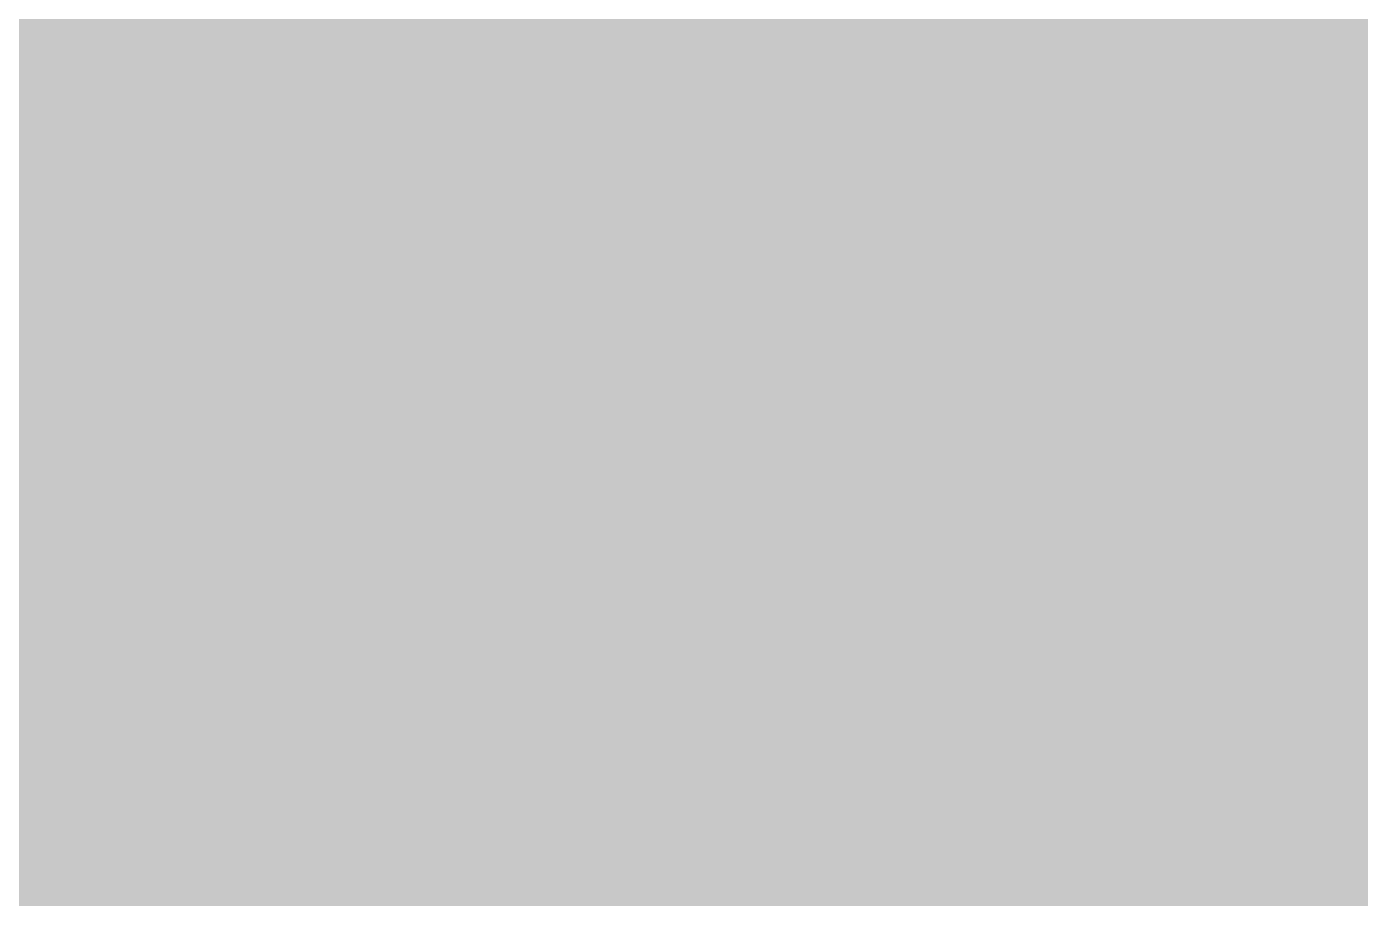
# Model space of a CAD drawing. Header units: millimetres. Extents: x -61 to 56, y -72 to 70.
# Drawn here: x 39.1252 to 39.1912, y -36.3814 to -36.3383 of the extents above; entities that cross this region are included whole.
import ezdxf

# ---------------------------------------------------------------- set-up
doc = ezdxf.new("R2010")
doc.units = ezdxf.units.MM
doc.header["$MEASUREMENT"] = 0
for name, color, linetype, true_color in [('02GND', 7, 'Continuous', 0x999966), ('03POWER', 7, 'Continuous', 0x008000), ('Bottom-Layer', 7, 'Continuous', 0x0000ff), ('Bottom-Silkscreen-Layer', 7, 'Continuous', 0x66cc33), ('Top-Layer', 7, 'Continuous', 0xff0000)]:
    doc.layers.add(name, color=color, linetype=linetype, true_color=true_color)

msp = doc.modelspace()

# ---------------------------------------------------------------- hatches: boundary and pattern name
at = {"layer": '02GND'}
msp.add_hatch(color=256, dxfattribs=at).paths.add_polyline_path([(-49.641958, 52.153259), (49.641958, 52.153259), (49.641958, -62.141984), (-49.641958, -62.141984)])
at = {"layer": '03POWER'}
msp.add_hatch(color=256, dxfattribs=at).paths.add_polyline_path([(48.498956, -56.041595), (48.581114, -56.34792), (48.805534, -56.572018), (49.111977, -56.653736), (49.418183, -56.571138), (49.641958, -56.346396), (49.641958, -62.141984), (44.192197, -62.141984), (44.392711, -61.956629), (44.492675, -61.702524), (44.4722, -61.430232), (45.189121, -61.703608), (45.949762, -61.80428), (46.713116, -61.726822), (47.43803, -61.475409), (48.085424, -61.063594), (48.620395, -60.513581), (49.014103, -59.855019), (49.245323, -59.123414), (49.30159, -58.358206), (49.179869, -57.600648), (48.886723, -56.891582), (48.437957, -56.269233), (47.857762, -55.767154), (47.177419, -55.412411), (46.433605, -55.224129), (45.66642, -55.212459), (44.917223, -55.37803), (44.226405, -55.711916), (43.631208, -56.196116), (43.16372, -56.804527), (42.849143, -57.504349), (42.704437, -58.257854), (42.737403, -59.024419), (42.946264, -59.762719), (43.319759, -60.432951), (43.837754, -60.998981), (-43.361778, -60.998981), (-43.620701, -61.056438), (-43.831019, -61.21802), (-43.95325, -61.453397), (-43.964449, -61.718382), (-43.862513, -61.963232), (-43.666579, -62.141984), (-49.641958, -62.141984), (-49.641958, -56.581913), (-49.433456, -56.797498), (-49.147571, -56.888166), (-48.852931, -56.83215), (-49.162228, -57.541189), (-49.298212, -58.302706), (-49.253431, -59.074972), (-49.03034, -59.815668), (-48.641162, -60.484205), (-48.107226, -61.043948), (-47.457789, -61.464223), (-46.72844, -61.722002), (-45.959145, -61.803157), (-45.192061, -61.703242), (-44.469224, -61.427732), (-43.830242, -60.991724), (-43.310132, -60.419111), (-42.937395, -59.74127), (-42.732456, -58.995348), (-42.706545, -58.222219), (-42.861082, -57.464249), (-43.1876, -56.762974), (-43.668204, -56.156822), (-44.27656, -55.679011), (-44.979329, -55.355722), (-45.738002, -55.204673), (-46.511004, -55.234139), (-47.255975, -55.442507), (-47.932094, -55.818358), (-48.502309, -56.341096), (-48.499795, -56.309148), (-48.498956, -56.277112), (-48.498956, 51.314963), (-19.402619, 51.314963), (-19.629487, 51.143735), (-19.754565, 50.888503), (-19.750888, 50.604294), (-19.619248, 50.352384), (-19.388026, 50.187083), (-19.657776, 49.977156), (-19.772914, 49.655322), (-19.697541, 49.321925), (-19.455158, 49.080917), (-19.68391, 48.858287), (-19.769484, 48.550767), (-19.688612, 48.241977), (-19.463285, 48.015881), (-19.154771, 47.93396), (-18.846961, 48.018489), (-18.623555, 48.246483), (-18.545299, 48.555947), (-18.633473, 48.862732), (-18.864101, 49.083418), (-18.62497, 49.324258), (-18.550889, 49.655467), (-18.664631, 49.975232), (-18.931232, 50.185259), (-18.69805, 50.349441), (-18.564558, 50.601452), (-18.55973, 50.886594), (-18.684613, 51.14298), (-18.912102, 51.314963), (48.425541, 51.314963), (48.498956, 51.241548)])
at = {"layer": 'Bottom-Layer'}
msp.add_hatch(color=256, dxfattribs=at).paths.add_polyline_path([(-49.641958, -62.141984), (-49.641958, 52.153259), (49.641958, 52.153259), (49.641958, -62.141984)])
at = {"layer": 'Top-Layer'}
msp.add_hatch(color=256, dxfattribs=at).paths.add_polyline_path([(-49.641958, -62.141984), (-49.641958, 52.153259), (49.641958, 52.153259), (49.641958, -62.141984)])

# ---------------------------------------------------------------- linework, layer by layer
at = {"layer": '02GND', "const_width": 0.0508}
msp.add_lwpolyline([(44.971882, -36.344937), (40.596057, -36.345933), (40.582953, -36.346764), (40.570059, -36.349237), (39.639656, -36.589339), (39.04948, -36.382778), (39.034614, -36.378781), (39.01932, -36.377018), (37.977924, -36.334554), (37.50186, -35.904773), (37.489767, -35.895373), (37.476425, -35.887848), (36.879425, -35.606847), (36.86506, -35.601342), (36.85004, -35.598012), (36.485038, -35.545013), (36.472371, -35.543957), (36.459669, -35.544453), (35.971668, -35.593452)], dxfattribs=at)
at = {"layer": '03POWER', "const_width": 0.0508}
msp.add_lwpolyline([(44.971882, -36.344937), (40.596057, -36.345933), (40.582953, -36.346764), (40.570059, -36.349237), (39.639656, -36.589339), (39.04948, -36.382778), (39.034614, -36.378781), (39.01932, -36.377018), (37.977924, -36.334554), (37.50186, -35.904773), (37.489767, -35.895373), (37.476425, -35.887848), (36.879425, -35.606847), (36.86506, -35.601342), (36.85004, -35.598012), (36.485038, -35.545013), (36.472371, -35.543957), (36.459669, -35.544453), (35.971668, -35.593452)], dxfattribs=at)
at = {"layer": 'Bottom-Layer'}
for points, const_width in [([(42.196559, -34.453424), (41.183813, -34.453424), (41.004742, -34.501406), (40.873654, -34.632494), (40.825672, -34.811565), (40.825672, -36.188578), (40.834888, -36.269303), (40.862063, -36.345873), (40.596057, -36.345933), (40.582953, -36.346764), (40.570059, -36.349237), (39.639656, -36.589339), (39.04948, -36.382778), (39.034614, -36.378781), (39.01932, -36.377018), (37.977924, -36.334554)], 0.0508), ([(39.184079, -36.150071), (38.700076, -36.150071)], 0.4)]:
    msp.add_lwpolyline(points, dxfattribs=dict(at, const_width=const_width))
at = {"layer": 'Bottom-Silkscreen-Layer', "const_width": 0.1524}
msp.add_lwpolyline([(40.273881, -36.417165), (38.988943, -36.417165)], dxfattribs=at)
msp.add_lwpolyline([(40.273881, -36.417165), (38.988943, -36.417165)], dxfattribs=at)
at = {"layer": 'Top-Layer', "const_width": 0.0508}
msp.add_lwpolyline([(44.971882, -36.344937), (40.596057, -36.345933), (40.582953, -36.346764), (40.570059, -36.349237), (39.639656, -36.589339), (39.04948, -36.382778), (39.034614, -36.378781), (39.01932, -36.377018), (37.977924, -36.334554), (37.50186, -35.904773), (37.489767, -35.895373), (37.476425, -35.887848), (37.271433, -35.791361), (37.431524, -35.624124), (37.489815, -35.400071), (37.489815, -35.234197), (37.509815, -35.100071), (37.489815, -34.965946), (37.489815, -8.675499)], dxfattribs=at)

doc.saveas('drawing.dxf')
